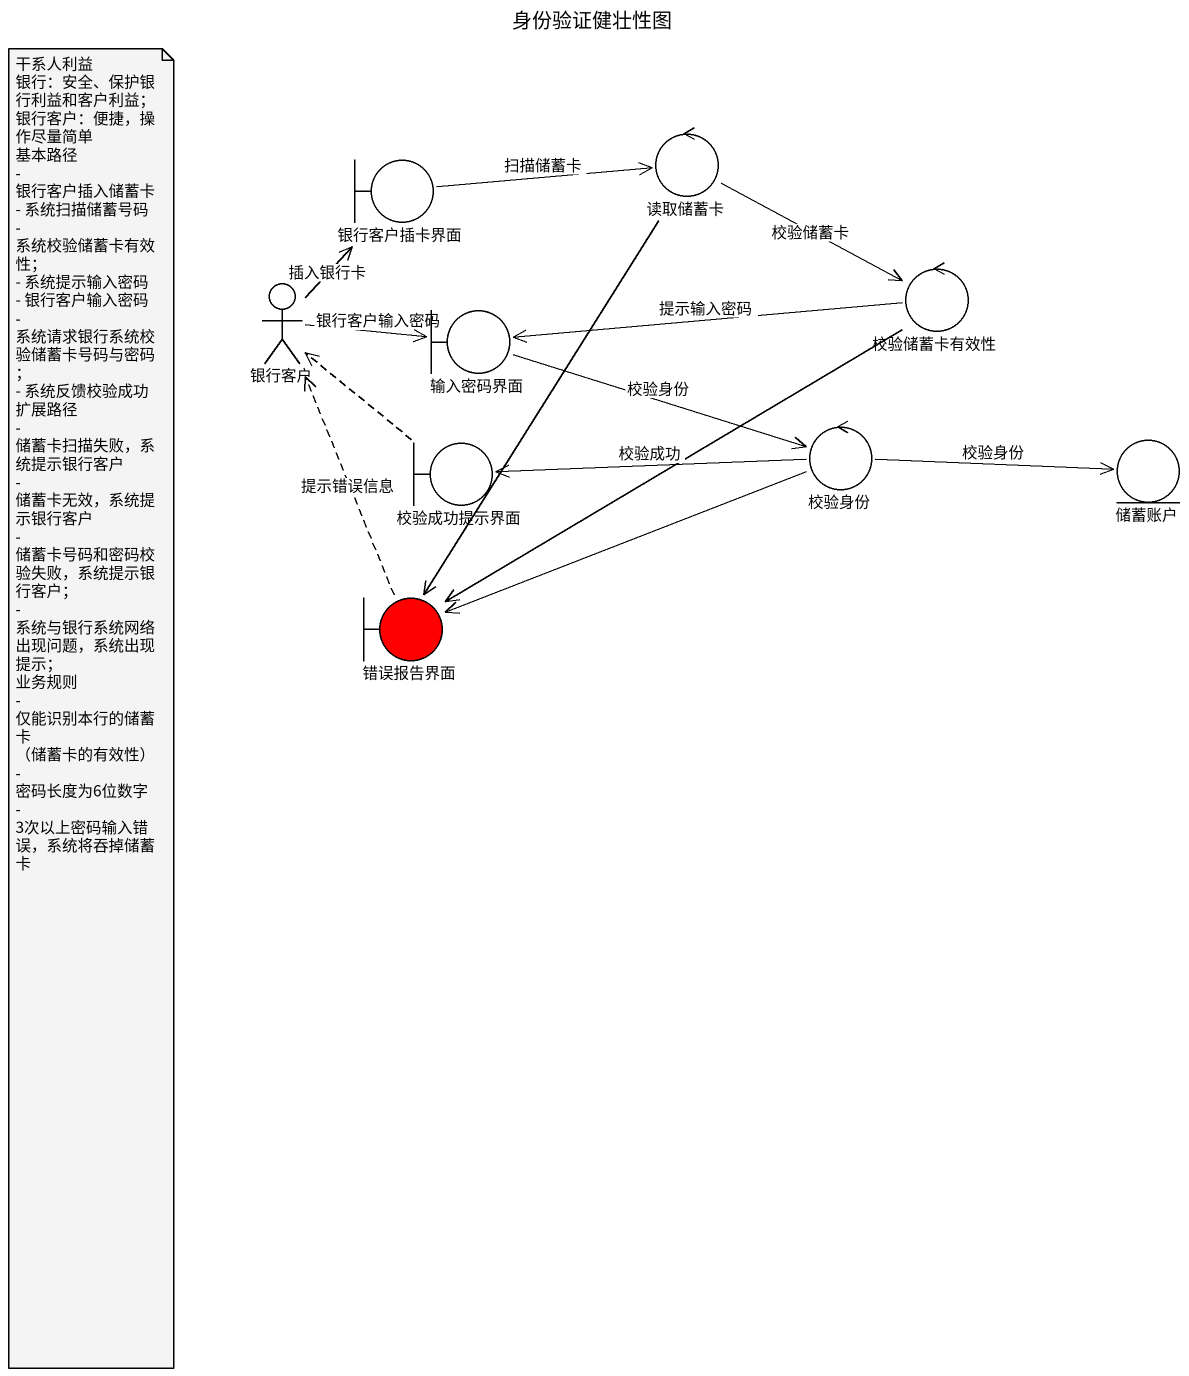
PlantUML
@startuml
title 身份验证健壮性图
boundary 银行客户插卡界面
control 读取储蓄卡
actor 银行客户
control 校验储蓄卡有效性
boundary 输入密码界面
control 校验身份
boundary 校验成功提示界面
entity 储蓄账户
boundary 错误报告界面 #FF0000
银行客户插卡界面 -right-> 读取储蓄卡 : 扫描储蓄卡
读取储蓄卡 -right-> 校验储蓄卡有效性 : 校验储蓄卡
读取储蓄卡 --> 错误报告界面
银行客户 -up-> 银行客户插卡界面 : 插入银行卡
银行客户 -right-> 输入密码界面 : 银行客户输入密码
校验储蓄卡有效性 -left-> 输入密码界面 : 提示输入密码
校验储蓄卡有效性 --> 错误报告界面
输入密码界面 -right-> 校验身份 : 校验身份
校验身份 -left-> 校验成功提示界面 : 校验成功
校验身份 -right-> 储蓄账户 : 校验身份
校验身份 -left-> 错误报告界面
校验成功提示界面 .up.> 银行客户
错误报告界面 .up.> 银行客户 : 提示错误信息
note as N1
  干系人利益
  银行：安全、保护银行利益和客户利益；
  银行客户：便捷，操作尽量简单
  基本路径
  - 银行客户插入储蓄卡
  - 系统扫描储蓄号码
  - 系统校验储蓄卡有效性；
  - 系统提示输入密码
  - 银行客户输入密码
  - 系统请求银行系统校验储蓄卡号码与密码；
  - 系统反馈校验成功
  扩展路径
  - 储蓄卡扫描失败，系统提示银行客户
  - 储蓄卡无效，系统提示银行客户
  - 储蓄卡号码和密码校验失败，系统提示银行客户；
  - 系统与银行系统网络出现问题，系统出现提示；
  业务规则
  - 仅能识别本行的储蓄卡 （储蓄卡的有效性）
  - 密码长度为6位数字
  - 3次以上密码输入错误，系统将吞掉储蓄卡
end note
@enduml
